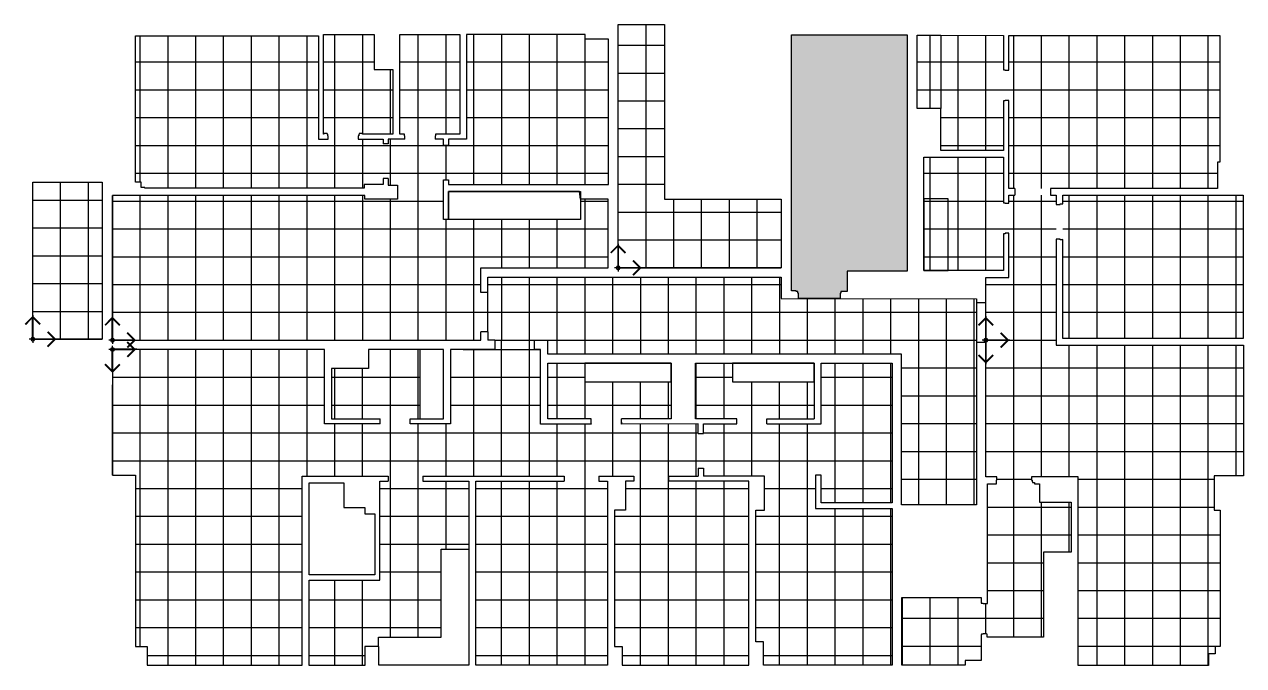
# Model space of a CAD drawing. Header units: metres. Extents: x 320 to 393, y -284 to -70.
# Drawn here: x 339.05 to 365.36, y -234.13 to -220.3 of the extents above; entities that cross this region are included whole.
import ezdxf

# ---------------------------------------------------------------- set-up
doc = ezdxf.new("R2010")
doc.units = ezdxf.units.M
for name, color, linetype in [('contorno', 2, 'Continuous'), ('hatch piso hormigon', 253, 'Continuous'), ('Hatch pisos', 252, 'Continuous'), ('Hatch pisos balcones', 252, 'Continuous')]:
    doc.layers.add(name, color=color, linetype=linetype)

# ---------------------------------------------------------------- blocks, each defined once
blk = doc.blocks.new('dsdadaaa')
at = {"layer": 'contorno', "color": 1}
for p, q in [((338.433, -127.315), (338.273, -127.315)), ((338.352, -127.395), (338.352, -127.235))]:
    blk.add_line(p, q, dxfattribs=at)
at = {"layer": 'contorno', "color": 3, "const_width": 0.04}
blk.add_lwpolyline([(338.512, -127.635), (338.352, -127.795), (338.192, -127.635), (338.352, -127.795), (338.352, -127.315), (338.832, -127.315), (338.672, -127.475), (338.832, -127.315), (338.672, -127.155)], dxfattribs=at)
at = {"layer": 'contorno', "color": 1}
blk.add_circle((338.353, -127.315), 0.04, dxfattribs=at)

msp = doc.modelspace()

# ---------------------------------------------------------------- hatches: boundary and pattern name
at = {"layer": 'hatch piso hormigon', "true_color": 0x139b48, "transparency": 33554559}
h = msp.add_hatch(dxfattribs=at)
h.set_pattern_fill('ANSI36', color=114, scale=0.01)
h.paths.add_polyline_path([(358.096, -220.526), (355.596, -220.526), (355.596, -226.05), (355.696, -226.05), (355.696, -226.065), (355.731, -226.065), (355.731, -226.102), (355.746, -226.102), (355.746, -226.215), (356.646, -226.215), (356.646, -226.102), (356.661, -226.102), (356.661, -226.065), (356.796, -226.065), (356.796, -225.626), (358.096, -225.626)])
at = {"layer": 'Hatch pisos'}
h = msp.add_hatch(dxfattribs=at)
h.set_pattern_fill('_USER', color=256, scale=0.6, double=1, pattern_type=0)
h.set_pattern_definition([(0, (340.94563, -227.1151), (0, 0.6), []), (90, (340.94563, -227.1151), (-0.6, 4e-17), [])])
h.paths.add_polyline_path([(349.045, -226.935), (349.045, -226.085), (348.895, -226.085), (348.895, -225.91), (348.895, -225.554), (351.046, -225.554), (351.646, -225.554), (351.646, -224.075), (351.046, -224.075), (351.046, -224.51), (348.201, -224.51), (348.091, -224.51), (348.091, -223.658), (348.201, -223.658), (348.201, -223.76), (351.411, -223.76), (351.651, -223.76), (351.651, -220.626), (351.146, -220.626), (351.146, -220.524), (348.586, -220.524), (348.586, -222.78), (348.201, -222.78), (348.201, -222.908), (348.091, -222.908), (348.091, -222.78), (347.909, -222.78), (347.909, -222.67), (348.446, -222.67), (348.446, -220.524), (347.146, -220.524), (347.146, -222.67), (347.249, -222.67), (347.249, -222.706), (347.259, -222.706), (347.259, -222.78), (346.899, -222.78), (346.899, -222.878), (346.789, -222.878), (346.789, -222.78), (346.251, -222.78), (346.251, -222.66), (346.341, -222.66), (346.996, -222.67), (346.996, -221.274), (346.595, -221.274), (346.595, -220.524), (345.501, -220.524), (345.501, -222.66), (345.591, -222.66), (345.591, -222.706), (345.601, -222.706), (345.601, -222.78), (345.391, -222.78), (345.391, -220.549), (341.446, -220.549), (341.446, -223.704), (341.566, -223.704), (341.566, -223.82), (341.646, -223.82), (346.376, -223.834), (346.376, -223.755), (346.789, -223.755), (346.789, -223.628), (346.899, -223.628), (346.899, -223.774), (347.095, -223.774), (347.095, -224.074), (346.395, -224.074), (346.393, -223.994), (340.946, -223.994), (340.946, -227.115), (341.186, -227.115), (348.895, -227.115), (348.895, -226.935)])
at = {"layer": 'Hatch pisos', "true_color": 0x636466}
h = msp.add_hatch(dxfattribs=at)
h.set_pattern_fill('_USER', color=251, scale=0.6, double=1, pattern_type=0)
h.set_pattern_definition([(0, (359.7958, -227.1151), (0, 0.6), []), (90, (359.7958, -227.1151), (-0.6, 4e-17), [])])
h.paths.add_polyline_path([(360.18, -224.15), (360.18, -223.171), (358.456, -223.171), (358.456, -225.611), (360.18, -225.611), (360.18, -224.82), (360.216, -224.82), (360.216, -224.81), (360.29, -224.81), (360.29, -224.16), (360.216, -224.16), (360.216, -224.15)])
h.paths.add_polyline_path([(358.826, -222.121), (358.826, -223.021), (360.18, -223.021), (360.18, -221.954), (360.216, -221.954), (360.216, -221.944), (360.29, -221.944), (360.29, -221.944), (360.29, -221.294), (360.216, -221.294), (360.216, -221.284), (360.18, -221.284), (360.18, -220.541), (358.316, -220.54), (358.316, -222.121)])
at = {"layer": 'Hatch pisos'}
h = msp.add_hatch(dxfattribs=at)
h.set_pattern_fill('_USER', color=256, scale=0.6, double=1, pattern_type=0)
h.set_pattern_definition([(0, (359.7957, -227.1151), (0, 0.6), []), (90, (359.7957, -227.1151), (-0.6, 4e-17), [])])
h.paths.add_polyline_path([(364.795, -223.841), (364.795, -223.276), (364.846, -223.276), (364.846, -220.541), (360.291, -220.541), (360.29, -223.841)])
h.paths.add_polyline_path([(361.46, -223.99), (361.46, -227.076), (365.35, -227.076), (365.35, -223.991)], flags=17)
h.paths.add_polyline_path([(361.31, -227.226), (361.31, -223.99), (360.29, -223.99), (360.29, -225.766), (359.796, -225.766), (359.796, -230.063), (361.79, -230.063), (361.79, -234.129), (364.602, -234.135), (364.602, -233.881), (364.744, -233.881), (364.744, -233.726), (364.855, -233.726), (364.855, -230.783), (364.725, -230.783), (364.725, -230.043), (365.359, -230.043), (365.359, -227.226)])
h = msp.add_hatch(dxfattribs=at)
h.set_pattern_fill('_USER', color=1, scale=0.6, double=1, pattern_type=0)
h.set_pattern_definition([(0, (340.9457, -227.1151), (0, 0.6), []), (90, (340.9457, -227.1151), (-0.6, 4e-17), [])])
h.paths.add_polyline_path([(357.976, -227.414), (357.976, -230.664), (359.596, -230.664), (359.596, -226.225), (355.816, -226.216), (355.751, -226.216), (355.751, -226.216), (355.376, -226.215), (355.376, -225.754), (349.045, -225.754), (349.045, -226.085), (349.045, -226.935), (349.045, -227.114), (349.195, -227.113), (350.045, -227.114), (350.344, -227.114), (350.344, -227.414)])
h = msp.add_hatch(dxfattribs=at)
h.set_pattern_fill('_USER', color=256, scale=0.6, double=1, pattern_type=0)
h.set_pattern_definition([(0, (340.94534, -227.3151), (0, 0.6), []), (90, (340.94534, -227.3151), (-0.6, 4e-17), [])])
h.paths.add_polyline_path([(357.776, -227.614), (356.238, -227.614), (356.238, -228.921), (355.071, -228.921), (355.071, -228.811), (356.088, -228.811), (356.088, -228.014), (354.331, -228.014), (354.331, -227.614), (353.531, -227.614), (353.531, -228.811), (354.421, -228.811), (354.421, -228.921), (353.7, -228.921), (353.7, -229.126), (353.59, -229.126), (353.59, -228.921), (351.929, -228.924), (351.929, -228.811), (353.004, -228.811), (353.004, -228.014), (351.139, -228.014), (351.139, -227.614), (350.339, -227.614), (350.339, -228.811), (351.279, -228.811), (351.279, -228.925), (350.184, -228.926), (350.184, -227.314), (350.045, -227.314), (350.045, -227.114), (349.195, -227.114), (349.195, -227.314), (348.239, -227.315), (348.239, -228.921), (347.374, -228.921), (347.374, -228.811), (347.589, -228.811), (347.589, -227.315), (346.475, -227.315), (346.475, -227.728), (345.675, -227.728), (345.675, -228.811), (346.724, -228.811), (346.724, -228.921), (345.525, -228.921), (345.525, -227.315), (340.966, -227.315, -0.414218), (340.946, -227.335), (340.946, -227.355), (340.945, -230.024), (341.445, -230.024), (341.445, -233.724), (341.695, -233.724), (341.695, -234.126), (345.038, -234.126), (345.038, -230.046), (346.897, -230.046), (346.897, -230.156), (346.715, -230.156), (346.715, -232.293), (345.188, -232.293), (345.188, -234.129), (346.395, -234.129), (346.395, -233.724), (346.687, -233.724), (346.687, -233.524), (348.038, -233.524), (348.038, -231.621), (348.638, -231.621), (348.638, -230.156), (347.647, -230.156), (347.647, -230.046), (350.693, -230.046), (350.693, -230.156), (348.788, -230.156), (348.788, -234.124), (351.629, -234.124), (351.629, -230.156), (351.443, -230.156), (351.443, -230.046), (352.197, -230.046), (352.197, -230.156), (352.015, -230.156), (352.015, -230.781), (351.78, -230.781), (351.78, -233.725), (351.944, -233.725), (351.944, -234.126), (354.679, -234.126), (354.679, -230.156), (352.947, -230.156), (352.947, -230.046), (353.59, -230.046), (353.59, -229.876), (353.7, -229.876), (353.7, -230.046), (355.015, -230.046), (355.015, -230.781), (354.829, -230.781), (354.829, -233.623), (354.995, -233.624), (354.995, -234.126), (357.776, -234.126), (357.776, -230.744), (356.118, -230.744), (356.118, -230.024), (356.238, -230.024), (356.238, -230.624), (357.776, -230.624)])
h = msp.add_hatch(dxfattribs=at)
h.set_pattern_fill('_USER', color=256, scale=0.6, double=1, pattern_type=0)
h.set_pattern_definition([(0, (359.7957, -227.1151), (0, 0.6), []), (90, (359.7957, -227.1151), (-0.6, 4e-17), [])])
h.paths.add_polyline_path([(361.04, -231.685), (361.64, -231.685), (361.64, -230.613), (360.955, -230.613), (360.955, -230.213), (360.848, -230.213), (360.848, -230.183), (360.803, -230.183), (360.803, -230.173), (360.793, -230.173), (360.793, -230.137), (360.783, -230.137), (360.783, -230.063), (360.033, -230.063), (360.033, -230.137), (360.028, -230.137), (360.023, -230.213), (359.831, -230.213), (359.831, -232.796), (359.811, -232.796), (359.737, -232.796), (359.737, -232.786), (359.694, -232.786), (359.696, -232.665), (357.985, -232.665), (357.985, -234.124), (359.346, -234.124), (359.346, -234.026), (359.696, -234.025), (359.696, -233.536), (359.691, -233.536), (359.691, -233.466), (359.701, -233.466), (359.701, -233.456), (359.737, -233.456), (359.737, -233.446), (359.811, -233.446), (359.811, -233.456), (359.821, -233.456), (359.821, -233.525), (361.04, -233.525)])
at = {"layer": 'Hatch pisos balcones'}
h = msp.add_hatch(dxfattribs=at)
h.set_pattern_fill('_USER', color=256, scale=0.6, double=1, pattern_type=0)
h.set_pattern_definition([(0, (351.8609, -225.5539), (0, 0.6), []), (90, (351.8609, -225.5539), (-0.6, 4e-17), [])])
h.paths.add_polyline_path([(352.861, -224.075), (352.861, -220.305), (351.861, -220.305), (351.861, -225.534, -0.414218), (351.881, -225.554), (355.376, -225.554), (355.376, -224.075)])
h = msp.add_hatch(dxfattribs=at)
h.set_pattern_fill('_USER', color=256, scale=0.6, double=1, pattern_type=0)
h.set_pattern_definition([(0, (339.22536, -227.0951), (0, 0.6), []), (90, (339.22536, -227.0951), (-0.6, 4e-17), [])])
h.paths.add_polyline_path([(340.726, -223.704), (339.225, -223.704), (339.225, -227.095), (340.726, -227.095)])

# ---------------------------------------------------------------- linework, layer by layer
at = {"layer": 'contorno'}
for p, q in [((346.899, -222.878), (346.789, -222.878)), ((348.091, -222.908), (348.201, -222.908)), ((346.899, -223.628), (346.789, -223.628)), ((348.091, -223.658), (348.201, -223.658)), ((360.419, -223.841), (360.419, -223.99)), ((361.189, -223.841), (361.189, -223.99)), ((360.29, -224.16), (360.29, -223.99)), ((360.29, -225.766), (360.29, -224.81)), ((349.045, -225.754), (355.376, -225.754)), ((349.045, -226.085), (349.045, -225.754)), ((355.376, -225.754), (355.376, -226.215)), ((355.376, -226.215), (359.596, -226.225)), ((359.596, -226.225), (359.596, -230.664)), ((359.596, -226.305), (359.796, -226.305)), ((349.045, -226.935), (349.045, -227.114)), ((349.195, -227.314), (348.239, -227.315)), ((348.239, -227.315), (348.239, -228.921)), ((349.195, -227.113), (349.045, -227.114)), ((349.195, -227.114), (349.195, -227.314)), ((350.045, -227.114), (350.045, -227.314)), ((350.045, -227.114), (350.344, -227.114)), ((350.184, -227.314), (350.045, -227.314)), ((350.184, -228.926), (350.184, -227.314)), ((350.344, -227.414), (350.344, -227.114)), ((359.596, -227.155), (359.796, -227.155)), ((357.976, -227.414), (350.344, -227.414)), ((356.238, -228.921), (356.238, -227.614)), ((356.238, -227.614), (357.776, -227.614)), ((357.776, -227.614), (357.776, -230.624)), ((357.976, -230.664), (357.976, -227.414)), ((348.239, -228.921), (347.374, -228.921)), ((351.279, -228.925), (350.184, -228.926)), ((351.279, -228.811), (350.339, -228.811)), ((353.59, -228.921), (351.929, -228.924)), ((353.59, -229.126), (353.59, -228.921)), ((353.7, -229.126), (353.7, -228.921)), ((353.7, -228.921), (354.421, -228.921)), ((355.071, -228.811), (356.088, -228.811)), ((355.071, -228.921), (356.238, -228.921)), ((353.59, -229.126), (353.7, -229.126)), ((353.59, -229.876), (353.7, -229.876)), ((353.59, -229.876), (353.59, -230.046)), ((353.7, -229.876), (353.7, -230.046)), ((352.947, -230.046), (353.59, -230.046)), ((355.015, -230.046), (353.7, -230.046)), ((355.015, -230.781), (355.015, -230.046)), ((356.238, -230.024), (356.118, -230.024)), ((356.118, -230.024), (356.118, -230.744)), ((356.238, -230.624), (356.238, -230.024)), ((356.118, -230.744), (357.776, -230.744)), ((357.776, -230.624), (356.238, -230.624)), ((357.776, -230.744), (357.776, -234.126)), ((359.596, -230.664), (357.976, -230.664)), ((354.829, -233.623), (354.829, -230.781)), ((354.829, -230.781), (355.015, -230.781)), ((354.995, -233.624), (354.829, -233.623)), ((354.995, -234.126), (354.995, -233.624)), ((357.776, -234.126), (354.995, -234.126))]:
    msp.add_line(p, q, dxfattribs=at)
for points in [[(351.861, -220.305), (352.861, -220.305), (352.861, -224.075), (355.376, -224.075), (355.376, -225.554), (351.861, -225.554)], [(358.826, -222.12), (358.316, -222.12), (358.316, -220.54), (358.826, -220.54)], [(340.726, -227.095), (339.225, -227.095), (339.225, -223.704), (340.726, -223.704)], [(351.046, -224.51), (348.201, -224.51), (348.201, -223.91), (351.046, -223.91)], [(358.979, -224.07), (358.456, -224.07), (358.456, -225.61), (358.979, -225.61)], [(351.139, -228.014), (353.004, -228.014), (353.004, -227.614), (351.139, -227.614)], [(354.331, -228.014), (356.088, -228.014), (356.088, -227.614), (354.331, -227.614)], [(345.188, -230.196), (345.94, -230.196), (345.94, -230.722), (346.395, -230.722), (346.395, -230.862), (346.605, -230.86), (346.605, -232.174), (345.188, -232.174)]]:
    msp.add_lwpolyline(points, close=True, dxfattribs=at)
for points in [[(341.446, -220.549), (345.391, -220.549), (345.391, -222.78), (345.601, -222.78)], [(346.789, -223.628), (346.789, -223.755), (346.376, -223.755), (346.376, -223.834), (341.646, -223.834), (341.646, -223.82), (341.566, -223.82), (341.566, -223.704), (341.446, -223.704), (341.446, -220.549)], [(345.601, -222.78), (345.601, -222.706), (345.591, -222.706), (345.591, -222.67), (345.581, -222.67), (345.581, -222.66), (345.511, -222.66), (345.511, -222.67), (345.501, -222.67), (345.501, -220.524), (346.595, -220.524), (346.595, -221.274), (346.996, -221.274), (346.996, -222.67), (346.341, -222.67), (346.341, -222.66), (346.271, -222.66), (346.271, -222.67), (346.261, -222.67), (346.261, -222.706), (346.251, -222.706), (346.251, -222.78)], [(347.259, -222.78), (347.259, -222.706), (347.249, -222.706), (347.249, -222.67), (347.146, -222.67), (347.146, -220.524), (348.446, -220.524), (348.446, -222.67), (347.919, -222.67), (347.919, -222.706), (347.909, -222.706), (347.909, -222.78)], [(348.201, -223.658), (348.201, -223.76), (351.411, -223.76), (351.651, -223.76), (351.651, -220.626), (351.146, -220.626), (351.146, -220.524), (348.586, -220.524), (348.586, -222.78), (348.211, -222.78), (348.201, -222.78), (348.201, -222.908)], [(355.601, -220.527), (358.101, -220.527), (358.101, -225.627), (356.801, -225.627), (356.801, -226.066), (356.666, -226.066), (356.666, -226.103), (356.651, -226.103), (356.651, -226.216), (355.751, -226.216), (355.751, -226.103), (355.736, -226.103), (355.736, -226.066), (355.701, -226.066), (355.701, -226.051), (355.601, -226.051), (355.601, -220.527)], [(358.316, -220.54), (360.18, -220.541), (360.18, -221.284), (360.216, -221.284), (360.216, -221.294), (360.29, -221.294)], [(360.29, -221.944), (360.29, -221.944), (360.216, -221.944), (360.216, -221.954), (360.18, -221.954), (360.18, -223.021), (358.826, -223.021), (358.826, -222.121), (358.316, -222.121), (358.316, -220.54)], [(360.29, -220.541), (364.846, -220.541), (364.846, -223.276), (364.795, -223.276), (364.795, -223.841), (361.189, -223.841)], [(360.29, -221.294), (360.291, -220.541)], [(360.419, -223.841), (360.29, -223.841), (360.29, -221.944)], [(346.251, -222.78), (346.789, -222.78), (346.789, -222.878)], [(347.259, -222.78), (346.899, -222.78), (346.899, -222.878)], [(348.091, -222.908), (348.091, -222.78), (347.909, -222.78)], [(358.456, -223.171), (360.18, -223.171), (360.18, -224.15), (360.216, -224.15), (360.216, -224.16), (360.29, -224.16)], [(360.29, -224.81), (360.216, -224.81), (360.216, -224.82), (360.18, -224.82), (360.18, -225.611), (358.456, -225.611), (358.456, -223.171)], [(346.899, -223.628), (346.899, -223.774), (347.095, -223.774), (347.095, -224.074), (346.395, -224.074), (346.393, -223.994), (340.946, -223.994), (340.946, -227.115), (348.895, -227.115), (348.895, -226.935)], [(348.895, -226.085), (348.895, -225.554), (351.646, -225.554), (351.646, -224.075), (351.046, -224.075), (351.029, -223.91), (348.201, -223.91), (348.201, -224.51), (348.091, -224.51), (348.091, -223.658)], [(360.29, -223.99), (360.419, -223.99)], [(361.189, -223.99), (361.31, -223.99), (361.31, -224.188)], [(361.31, -224.188), (361.31, -224.188), (361.325, -224.188), (361.399, -224.188), (361.399, -224.178), (361.46, -224.178), (361.46, -223.99), (365.351, -223.991), (365.35, -227.076), (361.46, -227.076), (361.46, -224.947), (361.435, -224.948), (361.399, -224.948), (361.399, -224.938), (361.31, -224.938)], [(361.31, -224.938), (361.31, -227.226), (365.359, -227.226), (365.359, -230.043), (364.725, -230.043), (364.725, -230.783), (364.855, -230.783), (364.855, -233.726), (364.744, -233.726), (364.744, -233.881), (364.602, -233.881), (364.602, -234.135), (361.79, -234.129), (361.79, -230.063), (360.783, -230.063)], [(360.033, -230.063), (359.796, -230.063), (359.796, -225.766), (360.29, -225.766)], [(349.045, -226.085), (348.895, -226.085)], [(349.045, -226.935), (349.045, -226.085)], [(349.045, -226.935), (348.895, -226.935)], [(346.724, -228.921), (345.525, -228.921), (345.525, -227.315), (340.945, -227.315), (340.945, -230.024), (341.445, -230.024), (341.445, -233.724), (341.695, -233.724), (341.695, -234.126), (345.038, -234.126), (345.038, -230.046), (346.897, -230.046)], [(347.374, -228.811), (348.089, -228.811), (348.089, -227.315), (346.475, -227.315), (346.475, -227.728), (345.675, -227.728), (345.675, -228.811), (346.724, -228.811)], [(347.589, -228.811), (347.589, -227.315)], [(349.195, -227.114), (350.045, -227.114)], [(350.339, -228.811), (350.339, -227.614), (353.004, -227.614), (353.004, -228.811), (351.929, -228.811)], [(354.421, -228.811), (353.531, -228.811), (353.531, -227.614), (356.088, -227.614), (356.088, -228.811)], [(346.724, -228.921), (346.724, -228.811)], [(347.374, -228.921), (347.374, -228.811)], [(351.279, -228.921), (351.279, -228.925), (351.279, -228.811)], [(351.929, -228.884), (351.929, -228.924), (351.929, -228.811)], [(354.421, -228.921), (354.421, -228.811)], [(355.071, -228.921), (355.071, -228.811)], [(347.647, -230.156), (348.638, -230.156), (348.638, -234.124), (346.695, -234.124), (346.695, -233.724), (346.395, -233.724), (346.395, -234.129), (345.188, -234.129), (345.188, -232.293), (346.715, -232.293), (346.715, -230.156), (346.897, -230.156)], [(346.897, -230.046), (346.897, -230.156)], [(347.647, -230.046), (350.693, -230.046)], [(347.647, -230.046), (347.647, -230.156)], [(351.443, -230.156), (351.629, -230.156), (351.629, -234.124), (348.788, -234.124), (348.788, -230.156), (350.693, -230.156)], [(350.693, -230.046), (350.693, -230.156)], [(351.443, -230.046), (352.197, -230.046)], [(351.443, -230.046), (351.443, -230.156)], [(352.197, -230.156), (352.015, -230.156), (352.015, -230.781), (351.78, -230.781), (351.78, -233.725), (351.944, -233.725), (351.944, -234.126), (354.679, -234.126), (354.679, -230.156), (352.947, -230.156)], [(352.197, -230.046), (352.197, -230.156)], [(352.947, -230.046), (352.947, -230.156)], [(357.985, -232.665), (359.696, -232.665), (359.694, -232.786), (359.737, -232.786), (359.737, -232.796), (359.811, -232.796), (359.831, -232.796), (359.831, -230.213), (360.023, -230.213), (360.028, -230.137), (360.033, -230.137), (360.033, -230.063)], [(360.783, -230.063), (360.783, -230.137), (360.793, -230.137), (360.793, -230.173), (360.803, -230.173), (360.803, -230.183), (360.848, -230.183), (360.848, -230.213), (360.955, -230.213), (360.955, -230.613), (361.64, -230.613), (361.64, -231.685), (361.04, -231.685), (361.04, -233.525), (359.821, -233.525), (359.821, -233.456), (359.811, -233.456), (359.811, -233.446), (359.737, -233.446), (359.737, -233.456), (359.701, -233.456), (359.701, -233.466), (359.691, -233.466), (359.691, -233.536), (359.696, -233.536), (359.696, -234.025), (359.346, -234.026), (359.346, -234.124), (357.985, -234.124), (357.985, -232.665)], [(346.687, -233.726), (346.687, -233.524), (348.038, -233.524), (348.038, -231.621), (348.638, -231.621)]]:
    msp.add_lwpolyline(points, dxfattribs=at)

# ---------------------------------------------------------------- block references
at = {"layer": 'contorno', "xscale": -1, "rotation": 180}
for p in [(13.508, -352.869), (0.873, -354.41), (2.593, -354.43), (21.443, -354.43)]:
    msp.add_blockref('dsdadaaa', p, dxfattribs=at)
at = {"layer": 'contorno'}
for p in [(21.443, -99.8), (2.593, -100)]:
    msp.add_blockref('dsdadaaa', p, dxfattribs=at)

doc.saveas('drawing.dxf')
